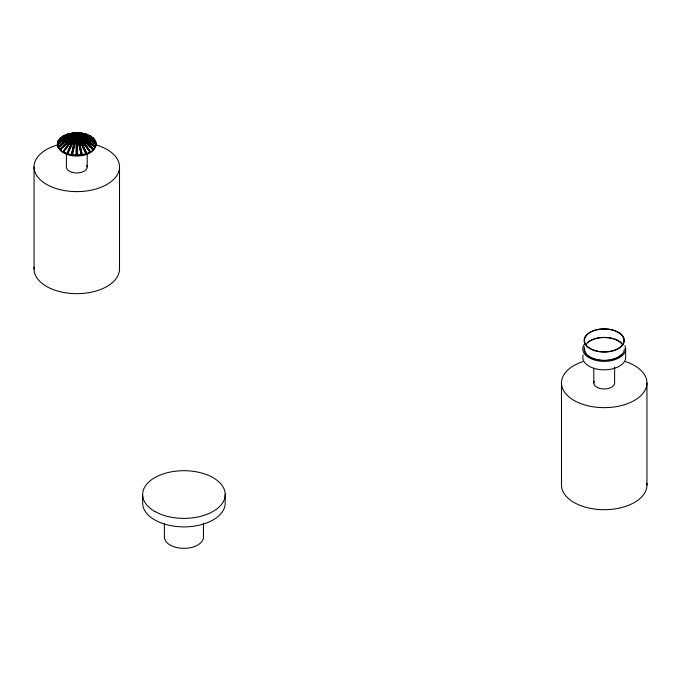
<?xml version="1.0" encoding="UTF-8"?>
<svg xmlns="http://www.w3.org/2000/svg" width="681" height="681" viewBox="0 0 681 681"><rect width="100%" height="100%" fill="white"/><g stroke="black" fill="none" stroke-linecap="round" stroke-linejoin="round"><path stroke-width="1.02" d="M77.251 133.331L77.302 132.659L81.32 133.016M57.868 141.316L57.698 144.083L57.868 141.316L72.884 134.608L73.25 135.051L57.34 144.236L58.226 146.943L73.25 135.587L72.884 135.204L57.868 146.551M57.919 141.657C54.582 160.844 98.983 160.844 95.646 141.657M71.394 154.927L75.276 137.009L71.394 154.927L67.504 153.804L75.276 137.009M71.726 155.464L76.783 133.229L78.809 133.408M72.246 154.859L76.272 137.162L76.323 155.37L72.246 154.859L76.323 155.37M72.297 155.064L76.323 137.366M96.234 144.236L95.34 146.943L96.234 144.236L80.681 135.204L80.324 135.587L95.434 147.13L93.544 149.624L80.086 136.106L80.418 135.774L93.884 149.292L93.544 149.624M82.171 133.774L82.316 133.17L86.061 134.063L85.925 134.676M77.251 137.366L81.32 154.859L77.251 155.37L77.251 137.366L81.277 155.064M77.251 155.37L77.302 137.162M78.953 133.689L79.175 133.11L86.955 134.361L90.173 135.783L89.952 136.37M86.734 134.94L86.955 134.361M66.84 153.761L74.391 136.711L66.84 153.761L63.393 152.084L74.391 136.711M67.64 154.025L75.421 137.221M79.617 134.072L79.907 133.527L90.896 136.209L93.374 138.064L93.084 138.609L79.617 134.072L81.618 134.557M90.896 136.209L90.607 136.745L92.258 137.988M78.153 137.221L86.061 153.804L82.171 154.927L78.153 137.221L85.925 154.025M82.171 154.927L86.061 153.804M80.086 134.532L80.418 134.038L93.884 138.575L95.434 140.746L95.102 141.239L80.086 134.532L83.925 135.834M93.544 139.077L93.884 138.575M73.667 136.294L62.958 151.948L73.667 136.294L60.2 149.803L61.988 148.594M62.975 152.544L76.783 133.229L90.599 136.6L92.258 137.928M65.453 149.769L70.943 142.082M72.169 140.371L74.612 136.958M58.132 140.746L59.681 138.575L73.148 134.038L73.488 134.532L58.472 141.239L58.132 140.746L73.148 134.038M80.324 135.051L80.681 134.608L95.706 141.316L96.234 143.64L95.868 144.083L80.324 135.051L84.078 136.728M78.953 136.958L90.173 152.084L86.734 153.761L78.953 136.958L85.678 146.355M86.734 153.761L90.173 152.084M59.681 149.292L73.148 135.774L73.488 136.106L60.022 149.624L58.132 147.13L73.148 135.774M63.478 147.087L73.957 136.575M93.374 149.803L90.607 151.948L79.617 136.575L93.084 150.092M90.607 151.948L79.907 136.294M95.434 147.13L95.102 147.462L90.096 143.674M57.919 147.488L76.783 133.229L89.049 138.703M58.132 147.13L58.472 147.462L63.478 143.674M68.483 139.894L73.488 136.106M60.2 138.064L62.669 136.209L73.667 133.527L73.957 134.072L60.49 138.609L60.2 138.064L73.667 133.527M57.34 143.64L72.884 134.608M58.226 146.943L57.698 144.619L60.439 143.027M62.269 141.963L64.099 140.899M65.929 139.843L68.67 138.243M70.501 137.187L73.25 135.587M58.864 141.231L76.783 133.229L95.646 147.488M61.98 140.082L64.797 138.822M68.551 137.145L73.25 135.051M66.619 135.638L63.614 136.37L63.393 135.783L66.619 134.361L74.391 133.11L74.612 133.689L71.616 134.421M62.975 136.6L65.402 135.528M63.869 137.775L66.755 136.804M63.393 135.783L74.391 133.11M71.854 134.438L76.783 133.229L90.599 152.544M71.956 134.557L73.957 134.072M67.64 134.676L67.504 134.063L75.276 132.812L75.421 133.416L73.471 133.731M67.504 134.063L75.276 132.812M68.619 134.515L70.56 134.2M76.272 132.71L72.246 133.016L76.272 132.71L76.323 133.331M74.765 133.408L76.783 133.229L81.839 155.464M77.302 155.166L81.32 154.859M77.302 132.71L82.316 133.17M86.061 134.063L78.289 132.812L78.153 133.416L81.065 133.885M83.005 134.2L84.955 134.515M67.504 153.804L71.258 154.706M79.175 133.11L90.173 135.783M79.907 133.527L93.374 138.064M86.547 134.804L90.599 136.6M63.393 152.084L66.619 153.514M80.418 134.038L95.434 140.746M90.931 139.545L94.71 141.231M80.681 134.608L96.234 143.64M80.324 135.587L82.154 136.651M84.895 138.243L86.725 139.307M93.127 143.027L94.957 144.091M60.2 149.803L62.958 151.948M80.681 135.204L95.706 146.551M80.086 136.106L83.422 138.635M79.617 136.575L82.605 139.579M87.849 144.84L90.088 147.087M94.208 139.758L95.357 141.359M58.472 147.462L60.022 149.624M86.896 148.058L89.952 152.331M59.681 138.575L60.022 139.077M62.669 136.209L62.958 136.745M79.175 136.711L86.955 153.514M78.289 137.009L82.316 154.706M71.258 133.17L71.394 133.774M646.95 382.969L646.95 485.034M625.652 348.953L625.652 357.457A21.434 12.377 0 0 1 602.115 369.774A21.434 12.377 0 0 1 583.191 355.039M614.628 367.025L614.628 382.969A10.419 6.01 0 0 1 602.855 388.936A10.419 6.01 0 0 1 594.155 381.411M593.798 368.089L593.798 382.969M561.485 382.969L561.485 485.034A42.733 24.669 0 0 0 605.809 509.686A42.733 24.669 0 0 0 646.831 483.195M225.207 494.244L225.207 502.748A41.286 23.835 0 0 1 184.44 526.881A41.286 23.835 0 0 1 142.644 503.344L142.644 494.84M203.457 523.11L203.457 536.926A19.528 11.279 0 0 1 184.168 548.341A19.528 11.279 0 0 1 164.393 537.207L164.393 523.391M119.516 166.939L119.516 269.004A42.733 24.669 0 0 1 75.191 293.656A42.733 24.669 0 0 1 34.169 267.165M87.202 153.727L87.202 166.939M76.272 137.162L76.272 155.166M66.372 153.727L66.372 166.939A10.419 6.01 0 0 0 78.145 172.906A10.419 6.01 0 0 0 86.845 165.381M34.05 166.939L34.05 269.004M625.584 361.602A42.733 24.669 0 0 1 636.948 398.828A42.733 24.669 0 0 1 571.478 398.828A42.733 24.669 0 0 1 582.851 361.602M624.92 345.744A21.434 12.377 0 0 1 602.813 361.296A21.434 12.377 0 0 1 584.409 344.211M624.324 348.953A20.115 11.611 0 0 1 602.464 360.513A20.115 11.611 0 0 1 584.409 346.927M587.49 342.5A20.115 11.611 0 0 1 594.164 338.891M595.083 338.602A20.115 11.611 0 0 1 603.17 337.35M605.264 337.35A20.115 11.611 0 0 1 613.351 338.602M614.271 338.891A20.115 11.611 0 0 1 621.634 343.147M621.285 354.639A19.715 11.381 0 0 1 618.152 356.997M617.412 357.406A19.715 11.381 0 0 1 610.304 359.772M609.316 359.943A19.715 11.381 0 0 1 599.11 359.943M598.131 359.772A19.715 11.381 0 0 1 591.023 357.406M590.274 356.997A19.715 11.381 0 0 1 587.822 355.269M586.537 353.984A19.715 11.381 0 0 1 585.549 352.605M585.175 351.898A19.715 11.381 0 0 1 584.502 348.953M586 344.595A19.715 11.381 0 0 1 604.864 337.572A19.715 11.381 0 0 1 622.885 345.293M96.2 144.959A42.733 24.669 0 0 1 109.99 182.474A42.733 24.669 0 0 1 43.575 182.474A42.733 24.669 0 0 1 57.374 144.959M589.993 348.655A20.115 11.611 0 0 0 623.643 343.445A20.115 11.611 0 0 0 599.008 329.229A20.115 11.611 0 0 0 589.993 348.655M590.274 348.493A19.715 11.381 0 0 0 623.251 343.386A19.715 11.381 0 0 0 599.11 329.451A19.715 11.381 0 0 0 590.274 348.493M155.098 511.61A41.286 23.835 0 0 0 223.938 500.424A41.286 23.835 0 0 0 172.744 471.592A41.286 23.835 0 0 0 155.098 511.61"/></g></svg>
